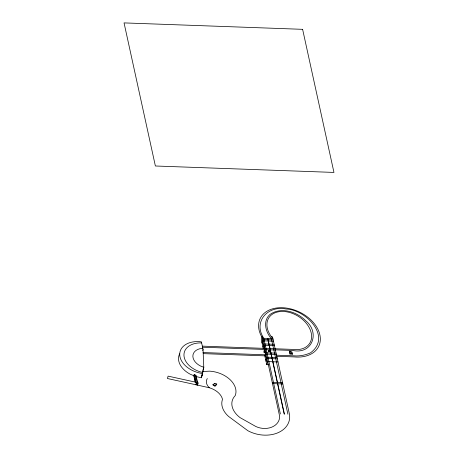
<?xml version="1.0" encoding="UTF-8"?>
<svg xmlns="http://www.w3.org/2000/svg" width="458" height="458" viewBox="0 0 458 458"><rect width="100%" height="100%" fill="white"/><g stroke="black" fill="none" stroke-linecap="round" stroke-linejoin="round"><path stroke-width="0.69" d="M195.635 376.482L201.423 377.77L202.82 372.526A21.446 14.547 16 0 1 183.956 355.356A21.446 14.547 16 0 1 201.629 342.905M202.642 372.446L203.003 370.47M201.423 377.77L203.793 367.259L200.564 366.028A14.032 9.515 16 0 1 192.875 356.536A14.032 9.515 16 0 1 199.614 348.796L202.802 348.28M201.944 375.589L202.522 373.104M197.278 381.256L195.646 381.199L195.308 382.378L193.854 375.732L194.192 374.552L195.972 375.302L197.535 382.436L195.904 382.378L194.192 374.552M194.003 376.424L194.341 375.239L195.972 375.302M194.266 377.627L194.604 376.447L196.236 376.505M194.53 378.835L194.873 377.655L196.499 377.713M202.694 350.565L203.037 349.357L201.394 341.834A22.768 15.44 16 0 0 179.725 354.801A22.768 15.44 16 0 0 202.636 373.539M194.793 380.014L195.131 378.835L196.757 378.892M195.051 381.199L195.389 380.014L197.014 380.077M196.511 382.356L195.824 384.743L167.428 378.514L168.109 376.132L198.211 382.733L197.524 385.121L197.793 383.621L197.862 383.941L196.161 383.558L197.249 383.598M203.083 369.755L203.793 367.259M214.951 386.168L215.203 385.304L216.777 383.999L214.464 383.495L212.884 384.8L214.951 386.168L216.531 384.857L216.777 383.999M262.165 336.407L261.278 339.504L263.207 348.332L264.094 345.24L274.428 345.613M261.953 342.607L262.84 339.515L273.174 339.888M262.239 343.912L263.127 340.821L273.46 341.193M262.921 347.027L263.808 343.929L274.142 344.301M264.547 348.028L264.936 346.654M264.776 348.343L263.888 351.435L264.174 352.74L265.411 352.786M264.174 352.74L265.062 349.649L275.395 350.021M265.508 352.437L265.903 351.068M268.857 364.751L266.791 364.677L264.856 355.855L265.743 352.763L276.077 353.135M265.142 357.16L266.029 354.068L276.363 354.44M268.319 350.507L268.405 351.383L269.321 351.2L269.172 350.542L268.319 350.507L268.405 351.383M265.823 360.263L266.711 357.171L277.044 357.543M269.172 350.542L269.258 351.412M266.109 361.574L266.997 358.477L277.33 358.849M266.791 364.677L267.678 361.58L278.012 361.952M289.794 351.223L289.548 352.087L289.971 354.034L292.49 354.126L292.067 352.179L289.794 351.223L290.223 353.17L289.971 354.034M202.573 371.53L209.73 371.157A23.948 16.253 16 0 1 235.229 395.603A24.097 16.345 16 0 0 240.049 417.61L255.85 426.512A16.368 12.555 9.5 0 0 273.357 426.409A16.368 12.555 9.5 0 0 279.134 413.918L262.297 337.019M271.119 336.733L272.499 336.779L289.467 414.29A28.024 20.564 12.3 0 1 277.21 433.062A28.024 20.564 12.3 0 1 247.887 430.732L228.582 416.436A25.064 16.992 16.1 0 1 222.508 399.347A17.049 11.57 16 0 0 209.312 387.749L195.824 384.743L197.455 384.8M202.304 346.139L292.559 349.391A24.079 16.854 31.5 0 0 310.261 329.886A24.079 16.854 31.5 0 0 277.605 311.972A24.079 16.854 31.5 0 0 272.894 338.605L262.56 338.233A32.404 22.66 25.1 0 1 277.634 307.862A32.404 22.66 25.1 0 1 319.192 332.394A32.404 22.66 25.1 0 1 294.208 356.914L276.598 356.278M202.545 347.216L265.045 349.465M274.989 349.826L292.794 350.467C312.327 354.675 320.182 332.519 305.807 320.812C296.87 311.721 280.84 306.534 269.739 314.646C262.726 321.087 265.594 332.268 271.336 338.548L287.91 414.232M268.462 351.171L269.321 351.2M203.014 352.557L265.508 354.807M276.163 355.19L293.967 355.832C299.606 356.313 305.32 355.19 310.444 352.878C332.365 336.842 305.658 309.482 286.084 309.001C267.901 305.188 252.747 321.711 263.797 338.273L280.37 413.963M203.243 353.633L264.856 355.855M272.235 382.401L282.569 382.774M272.499 383.598L282.832 383.97M212.884 384.8L215.203 385.304M193.854 375.732L190.196 374.203A22.768 15.44 16 0 1 179.645 353.782M290.223 353.17L292.49 354.126M214.464 383.495L215.083 383.901M290.933 351.704L291.357 353.645M267.838 338.422L284.412 414.106M267.621 338.41L284.195 414.101M203.037 349.357L203.787 367.305M209.312 387.749A12.223 8.29 16 0 1 207.291 378.526M302.618 29.329L124.044 22.9L155.382 165.996L333.956 172.426L302.618 29.329"/></g></svg>
